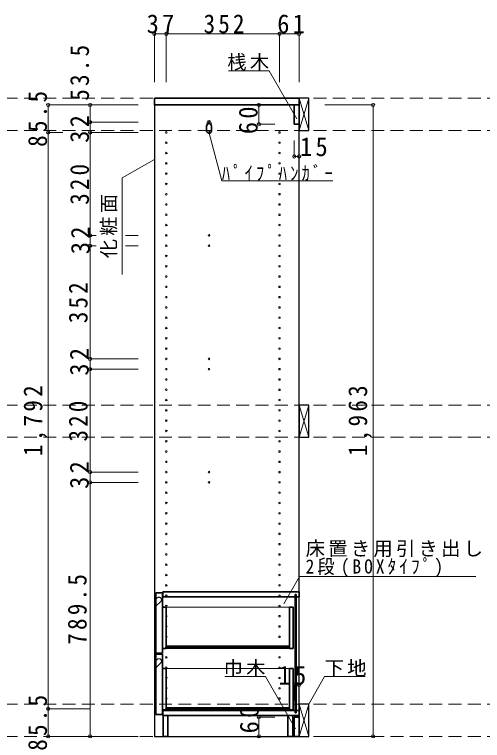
# Model space of a CAD drawing. Units: millimetres at full size, sheet at 1:20. Extents: x -3922 to 3878, y -2932 to 2722.
# Drawn here: x 480 to 1935, y -1724 to 533 of the extents above; entities that cross this region are included whole.
import ezdxf

# ---------------------------------------------------------------- set-up
doc = ezdxf.new("R2010")
doc.units = ezdxf.units.MM
doc.header["$LTSCALE"] = 20
doc.header["$PDMODE"] = 32
doc.header["$PDSIZE"] = 10
doc.linetypes.add('DASHED1', pattern=[1.8, 1.2, -0.6])
doc.linetypes.add('DASHED2', pattern=[3, 2, -1])
for name, color, linetype, lineweight in [('0-2', 2, 'Continuous', 35), ('0-5_側板', 4, 'Continuous', 9), ('0-6_パイプハンガー', 7, 'Continuous', 18), ('0-7_桟木・巾木', 2, 'Continuous', 35), ('0-8', 3, 'Continuous', 25), ('0-A_文字', 7, 'Continuous', 18), ('0-B_寸法', 7, 'Continuous', 9)]:
    doc.layers.add(name, color=color, linetype=linetype, lineweight=lineweight)
doc.styles.add('ＭＳ ゴシック', font='')
doc.styles.get('ＭＳ ゴシック').set_extended_font_data('MS Gothic')

msp = doc.modelspace()

# ---------------------------------------------------------------- linework, layer by layer
at = {"layer": '0-2'}
for p, q in [((915.01, 272.73), (1365.01, 272.73)), ((1365.01, 272.73), (1365.01, 251.73))]:
    msp.add_line(p, q, dxfattribs=at)
msp.add_lwpolyline([(1365.01, 251.73), (915.01, 251.73), (915.01, 272.73)], dxfattribs=at)
at = {"layer": '0-5_側板', "color": 3, "lineweight": 25}
for p, q in [((1365.01, 251.73), (915.01, 251.73)), ((1365.01, -1711.27), (1365.01, 251.73))]:
    msp.add_line(p, q, dxfattribs=at)
msp.add_lwpolyline([(915.01, 251.73), (915.01, -1711.27), (1365.01, -1711.27)], dxfattribs=at)
at = {"layer": '0-5_側板'}
for centre in [(1085.01, 198.23), (952.01, 166.23), (1085.01, 166.23), (1304.01, 166.23), (952.01, 134.23), (1304.01, 134.23), (952.01, 102.23), (1304.01, 102.23), (952.01, 70.23), (1304.01, 70.23), (952.01, 38.23), (1304.01, 38.23), (952.01, 6.23), (1304.01, 6.23), (952.01, -25.77), (1304.01, -25.77), (952.01, -57.77), (1304.01, -57.77), (952.01, -89.77), (1304.01, -89.77), (952.01, -121.77), (1304.01, -121.77), (952.01, -153.77), (1085.01, -153.77), (1304.01, -153.77), (952.01, -185.77), (1085.01, -185.77), (1304.01, -185.77), (952.01, -217.77), (1304.01, -217.77), (952.01, -249.77), (1304.01, -249.77), (952.01, -281.77), (1304.01, -281.77), (952.01, -313.77), (1304.01, -313.77), (952.01, -345.77), (1304.01, -345.77), (952.01, -377.77), (1304.01, -377.77), (952.01, -409.77), (1304.01, -409.77), (952.01, -441.77), (1304.01, -441.77), (952.01, -473.77), (1304.01, -473.77), (952.01, -505.77), (1304.01, -505.77), (952.01, -537.77), (1085.01, -537.77), (1304.01, -537.77), (952.01, -569.77), (1085.01, -569.77), (1304.01, -569.77), (952.01, -601.77), (1304.01, -601.77), (952.01, -633.77), (1304.01, -633.77), (952.01, -665.77), (1304.01, -665.77), (952.01, -697.77), (1304.01, -697.77), (952.01, -729.77), (1304.01, -729.77), (952.01, -761.77), (1304.01, -761.77), (952.01, -793.77), (1304.01, -793.77), (952.01, -825.77), (1304.01, -825.77), (952.01, -857.77), (1304.01, -857.77), (952.01, -889.77), (1085.01, -889.77), (1304.01, -889.77), (952.01, -921.77), (1085.01, -921.77), (1304.01, -921.77), (952.01, -953.77), (1304.01, -953.77), (952.01, -985.77), (1304.01, -985.77), (952.01, -1017.77), (1304.01, -1017.77), (952.01, -1049.77), (1304.01, -1049.77), (952.01, -1081.77), (1304.01, -1081.77), (952.01, -1113.77), (1304.01, -1113.77), (952.01, -1145.77), (1304.01, -1145.77), (952.01, -1177.77), (1304.01, -1177.77), (952.01, -1209.77), (1304.01, -1209.77), (952.01, -1241.77), (1304.01, -1241.77), (952.01, -1273.77), (1304.01, -1273.77), (952.01, -1305.77), (1304.01, -1305.77), (952.01, -1337.77), (1304.01, -1337.77), (952.01, -1369.77), (1304.01, -1369.77), (952.01, -1401.77), (1304.01, -1401.77), (952.01, -1433.77), (1304.01, -1433.77), (952.01, -1465.77), (1304.01, -1465.77), (952.01, -1497.77), (1304.01, -1497.77), (952.01, -1529.77), (1304.01, -1529.77), (952.01, -1561.77), (1304.01, -1561.77), (952.01, -1593.77), (1304.01, -1593.77), (952.01, -1625.77), (1304.01, -1625.77)]:
    msp.add_circle(centre, 2.5, dxfattribs=at)
at = {"layer": '0-6_パイプハンガー', "color": 2, "lineweight": 35}
for p, q in [((1077.51, 186.23), (1077.51, 171.23)), ((1092.51, 186.23), (1092.51, 171.23))]:
    msp.add_line(p, q, dxfattribs=at)
at = {"layer": '0-6_パイプハンガー'}
for centre, radius, start, end in [((1085.01, 198.23), 5.5, 0, 180), ((1123.62, 184.72), 46.13, 162.96035, 178.115), ((1046.41, 184.72), 46.13, 1.885, 17.03965)]:
    msp.add_arc(centre, radius, start, end, dxfattribs=at)
at = {"layer": '0-6_パイプハンガー', "color": 2, "lineweight": 35}
for centre, start, end in [((1085.01, 186.23), 0, 180), ((1085.01, 171.23), 180, 0)]:
    msp.add_arc(centre, 7.5, start, end, dxfattribs=at)
at = {"layer": '0-7_桟木・巾木'}
for p, q in [((1365.01, 251.73), (1350.01, 251.73)), ((1350.01, 191.73), (1350.01, 251.73)), ((1365.01, 251.73), (1365.01, 191.73)), ((1350.01, -1651.27), (1365.01, -1651.27)), ((1365.01, -1651.27), (1365.01, -1711.27))]:
    msp.add_line(p, q, dxfattribs=at)
for points in [[(1365.01, 191.73), (1353.52, 191.73), (1350.01, 191.73)], [(1365.01, -1711.27), (1350.01, -1711.27), (1350.01, -1651.27)]]:
    msp.add_lwpolyline(points, dxfattribs=at)
at = {"layer": '0-8'}
for p, q in [((1365.01, 272.73), (1365.01, 172.73)), ((1395.01, 272.73), (1365.01, 272.73)), ((1395.01, 172.73), (1395.01, 272.73)), ((1365.01, 172.73), (1395.01, 172.73)), ((1365.01, -681.27), (1365.01, -781.27)), ((1395.01, -681.27), (1365.01, -681.27)), ((1395.01, -781.27), (1395.01, -681.27)), ((1365.01, -781.27), (1395.01, -781.27)), ((1365.01, -1611.27), (1365.01, -1711.27)), ((1395.01, -1611.27), (1365.01, -1611.27)), ((1395.01, -1711.27), (1395.01, -1611.27)), ((1365.01, -1711.27), (1395.01, -1711.27))]:
    msp.add_line(p, q, dxfattribs=at)
at = {"layer": '0-8', "color": 7, "lineweight": 18}
for p, q in [((1365.01, 172.73), (1395.01, 272.73)), ((1365.01, 272.73), (1395.01, 172.73)), ((1365.01, -781.27), (1395.01, -681.27)), ((1365.01, -681.27), (1395.01, -781.27)), ((1365.01, -1631.27), (1365.01, -1277.27)), ((952.01, -1309.77), (1334.85, -1309.77)), ((952.01, -1437.77), (1335.01, -1437.77)), ((952.01, -1500.77), (1334.85, -1500.77)), ((1365.01, -1711.27), (1395.01, -1611.27)), ((1365.01, -1611.27), (1395.01, -1711.27)), ((952.01, -1628.77), (1335.01, -1628.77)), ((957.01, -1711.27), (1330.01, -1711.27))]:
    msp.add_line(p, q, dxfattribs=at)
at = {"layer": '0-8', "color": 2, "lineweight": 35}
for p, q in [((1365.01, -1262.27), (941.01, -1262.27)), ((941.01, -1262.27), (941.01, -1277.27)), ((1365.01, -1277.27), (1365.01, -1262.27)), ((940.01, -1264.77), (920.01, -1264.77)), ((920.01, -1264.77), (920.01, -1643.77)), ((940.01, -1264.77), (940.01, -1452.77)), ((1353.01, -1277.27), (941.01, -1277.27)), ((1356.01, -1270.27), (1353.01, -1270.27)), ((1353.01, -1638.27), (1353.01, -1270.27)), ((1356.01, -1638.27), (1356.01, -1270.27)), ((1365.01, -1277.27), (1356.01, -1277.27)), ((940.01, -1309.77), (952.01, -1309.77)), ((952.01, -1309.77), (952.01, -1437.77)), ((1335.01, -1309.77), (1347.01, -1309.77)), ((1335.01, -1309.77), (1335.01, -1437.77)), ((1347.01, -1309.77), (1347.01, -1437.77)), ((940.01, -1437.77), (952.01, -1437.77)), ((1335.01, -1431.27), (952.01, -1431.27)), ((1335.01, -1434.27), (952.01, -1434.27)), ((1347.01, -1437.77), (1335.01, -1437.77)), ((940.01, -1452.77), (920.01, -1452.77)), ((940.01, -1455.77), (920.01, -1455.77)), ((940.01, -1455.77), (940.01, -1643.77)), ((940.01, -1500.77), (952.01, -1500.77)), ((952.01, -1500.77), (952.01, -1628.77)), ((1335.01, -1500.77), (1347.01, -1500.77)), ((1335.01, -1500.77), (1335.01, -1628.77)), ((1347.01, -1500.77), (1347.01, -1628.77)), ((1335.01, -1622.27), (952.01, -1622.27)), ((940.01, -1643.77), (920.01, -1643.77)), ((940.01, -1628.77), (952.01, -1628.77)), ((941.01, -1631.27), (941.01, -1646.27)), ((941.01, -1631.27), (1353.01, -1631.27)), ((941.01, -1646.27), (1365.01, -1646.27)), ((1335.01, -1625.27), (952.01, -1625.27)), ((1347.01, -1628.77), (1335.01, -1628.77)), ((1353.01, -1638.27), (1356.01, -1638.27)), ((1356.01, -1631.27), (1365.01, -1631.27)), ((1365.01, -1631.27), (1365.01, -1646.27))]:
    msp.add_line(p, q, dxfattribs=at)
at = {"layer": '0-8', "color": 7, "linetype": 'DASHED1', "lineweight": 18}
for p, q in [((923.71, -1281.07), (920.01, -1284.77)), ((934.71, -1292.07), (920.01, -1306.77)), ((1334.85, -1309.77), (1347.01, -1309.77)), ((923.71, -1472.07), (920.01, -1475.77)), ((934.71, -1483.07), (920.01, -1497.77)), ((1334.85, -1500.77), (1347.01, -1500.77))]:
    msp.add_line(p, q, dxfattribs=at)
at = {"layer": '0-8', "color": 2, "lineweight": 35}
for points in [[(957.01, -1646.27), (957.01, -1711.27), (942.01, -1711.27), (942.01, -1646.27)], [(1345.01, -1646.27), (1345.01, -1711.27), (1330.01, -1711.27), (1330.01, -1646.27)]]:
    msp.add_lwpolyline(points, dxfattribs=at)
at = {"layer": '0-8', "color": 7, "linetype": 'DASHED1', "lineweight": 18}
for centre in [(929.21, -1286.57), (929.21, -1477.57)]:
    msp.add_arc(centre, 7.8, 315, 135, dxfattribs=at)
at = {"layer": '0-A_文字'}
for p, q in [((1124.75, 15.43), (1085.01, 163.73)), ((915.01, 82.66), (815.01, 24.93)), ((815.01, -275.07), (815.01, 24.93)), ((1124.75, 15.43), (1469.75, 15.43)), ((1317.3, -1299.06), (1366.06, -1214.62)), ((1366.06, -1214.62), (1915.02, -1214.62)), ((1260.23, -1525.68), (1134.21, -1525.68)), ((1353.61, -1687.41), (1260.23, -1525.68))]:
    msp.add_line(p, q, dxfattribs=at)
for points in [[(1358.34, 208.2), (1271.67, 358.32), (1145.64, 358.32)], [(1395.01, -1611.27), (1444.43, -1525.68), (1570.46, -1525.68)]]:
    msp.add_lwpolyline(points, dxfattribs=at)
at = {"layer": '0-B_寸法', "color": 4}
for p, q in [((915.01, 472.73), (915.01, 322.73)), ((915.01, 472.73), (1365.01, 472.73)), ((952.01, 472.73), (952.01, 322.73)), ((1304.01, 472.73), (1304.01, 322.73)), ((1365.01, 472.73), (1365.01, 322.73)), ((585.01, 251.73), (585.01, -1711.27)), ((585.01, 251.73), (715.01, 251.73)), ((715.01, 251.73), (715.01, 198.23)), ((865.01, 251.73), (715.01, 251.73)), ((1240.01, 251.73), (1240.01, 191.73)), ((1240.01, 251.73), (1290.01, 251.73)), ((1595.01, 251.73), (1445.01, 251.73)), ((1595.01, 251.73), (1595.01, -1711.27)), ((715.01, 198.23), (715.01, 166.23)), ((865.01, 198.23), (715.01, 198.23)), ((1240.01, 191.73), (1290.01, 191.73)), ((585.01, 166.23), (630.03, 166.23)), ((715.01, 166.23), (715.01, -153.77)), ((865.01, 166.23), (715.01, 166.23)), ((1350.01, 91.73), (1350.01, 141.73)), ((1365.01, 91.73), (1365.01, 141.73)), ((1350.01, 91.73), (1365.01, 91.73)), ((715.01, -153.77), (715.01, -185.77)), ((733.51, -153.77), (715.01, -153.77)), ((865.01, -153.77), (825.26, -153.77)), ((715.01, -185.77), (715.01, -537.77)), ((733.51, -185.77), (715.01, -185.77)), ((865.01, -185.77), (825.26, -185.77)), ((715.01, -537.77), (715.01, -569.77)), ((865.01, -537.77), (715.01, -537.77)), ((715.01, -569.77), (715.01, -889.77)), ((865.01, -569.77), (715.01, -569.77)), ((715.01, -889.77), (715.01, -921.77)), ((865.01, -889.77), (715.01, -889.77)), ((865.01, -921.77), (715.01, -921.77)), ((715.01, -1711.27), (715.01, -921.77)), ((1350.01, -1551.27), (1365.01, -1551.27)), ((1350.01, -1551.27), (1350.01, -1601.27)), ((1365.01, -1551.27), (1365.01, -1601.27)), ((585.01, -1625.77), (715.01, -1625.77)), ((1240.01, -1651.27), (1240.01, -1711.27)), ((1240.01, -1651.27), (1290.01, -1651.27)), ((585.01, -1711.27), (715.01, -1711.27)), ((715.01, -1711.27), (865.01, -1711.27)), ((1240.01, -1711.27), (1290.01, -1711.27)), ((1595.01, -1711.27), (1445.01, -1711.27))]:
    msp.add_line(p, q, dxfattribs=at)
at = {"layer": '0-B_寸法', "color": 4, "linetype": 'DASHED2'}
for p, q in [((2829.71, 272.73), (-2813.99, 272.73)), ((2829.71, 172.73), (-2813.99, 172.73)), ((2829.71, -681.27), (-2813.99, -681.27)), ((2829.71, -781.27), (-2813.99, -781.27)), ((2829.71, -1611.27), (-2813.99, -1611.27)), ((2829.71, -1711.27), (-2813.99, -1711.27))]:
    msp.add_line(p, q, dxfattribs=at)
at = {"layer": '0-B_寸法'}
for p in [(915.01, 472.73), (952.01, 472.73), (1304.01, 472.73), (1365.01, 472.73), (585.01, 251.73), (715.01, 251.73), (1240.01, 251.73), (1595.01, 251.73), (715.01, 198.23), (1240.01, 191.73), (585.01, 166.23), (715.01, 166.23), (1350.01, 91.73), (1365.01, 91.73), (715.01, -153.77), (715.01, -185.77), (715.01, -537.77), (715.01, -569.77), (715.01, -889.77), (715.01, -921.77), (1350.01, -1551.27), (1365.01, -1551.27), (585.01, -1625.77), (1240.01, -1651.27), (585.01, -1711.27), (715.01, -1711.27), (1240.01, -1711.27), (1595.01, -1711.27)]:
    msp.add_point(p, dxfattribs=at)

# ---------------------------------------------------------------- texts
at = {"layer": '0-A_文字', "char_height": 43.99, "attachment_point": 7, "style": 'ＭＳ ゴシック'}
for s, insert in [('\\T1.17;桟木', (1141.67, 358.32)), ('\\T1.39;\\W0.85;ﾊﾟｲﾌﾟﾊﾝｶﾞｰ', (1124.75, 15.43)), ('\\T1.17;床置き用引き出し', (1385.41, -1154.42)), ('\\T1.35;\\W0.9;2段(BOXﾀｲﾌﾟ)', (1385.41, -1216.7)), ('\\T1.17;巾木', (1130.23, -1525.68)), ('\\T1.17;下地', (1444.43, -1525.68))]:
    msp.add_mtext(s, dxfattribs=dict(at, insert=insert))
at = {"layer": '0-A_文字', "insert": (800.01, -225.07), "char_height": 43.99, "attachment_point": 7, "rotation": 90, "style": 'ＭＳ ゴシック'}
msp.add_mtext('\\T1.17;化粧面', dxfattribs=at)
at = {"layer": '0-B_寸法', "char_height": 58.65, "attachment_point": 7, "style": 'ＭＳ ゴシック'}
for s, insert in [('\\T1.27;\\W0.95;37', (891.01, 473.94)), ('\\T1.27;\\W0.9;352', (1068.01, 473.94)), ('\\T1.27;\\W0.95;61', (1297.01, 473.94)), ('\\T1.27;\\W0.95;15', (1367.91, 91.73)), ('\\T1.27;\\W0.95;15', (1301.17, -1551.27))]:
    msp.add_mtext(s, dxfattribs=dict(at, insert=insert))
at = {"layer": '0-B_寸法', "char_height": 58.65, "attachment_point": 7, "rotation": 90, "style": 'ＭＳ ゴシック'}
for s, insert in [('\\T1.28;\\W0.9;53.5', (712.4, 264.81)), ('\\T1.28;\\W0.9;85.5', (581.69, 121.48)), ('\\T1.27;\\W0.95;60', (1236.81, 160.86)), ('\\T1.27;\\W0.95;32', (712.4, 134.1)), ('\\T1.27;\\W0.9;320', (712.4, -58.77)), ('\\T1.27;\\W0.95;32', (715.01, -212.27)), ('\\T1.27;\\W0.9;352', (708.1, -426.77)), ('\\T1.27;\\W0.95;32', (711.5, -589.89)), ('\\T1.28;\\W0.9;1,792', (581.69, -839.77)), ('\\T1.28;\\W0.9;1,963', (1591.69, -839.77)), ('\\T1.27;\\W0.9;320', (708.1, -794.77)), ('\\T1.27;\\W0.95;32', (711.5, -941.89)), ('\\T1.28;\\W0.9;789.5', (705.01, -1426.52)), ('\\T1.28;\\W0.9;85.5', (581.69, -1756.02)), ('\\T1.27;\\W0.95;60', (1240.01, -1702.05))]:
    msp.add_mtext(s, dxfattribs=dict(at, insert=insert))

doc.saveas('drawing.dxf')
